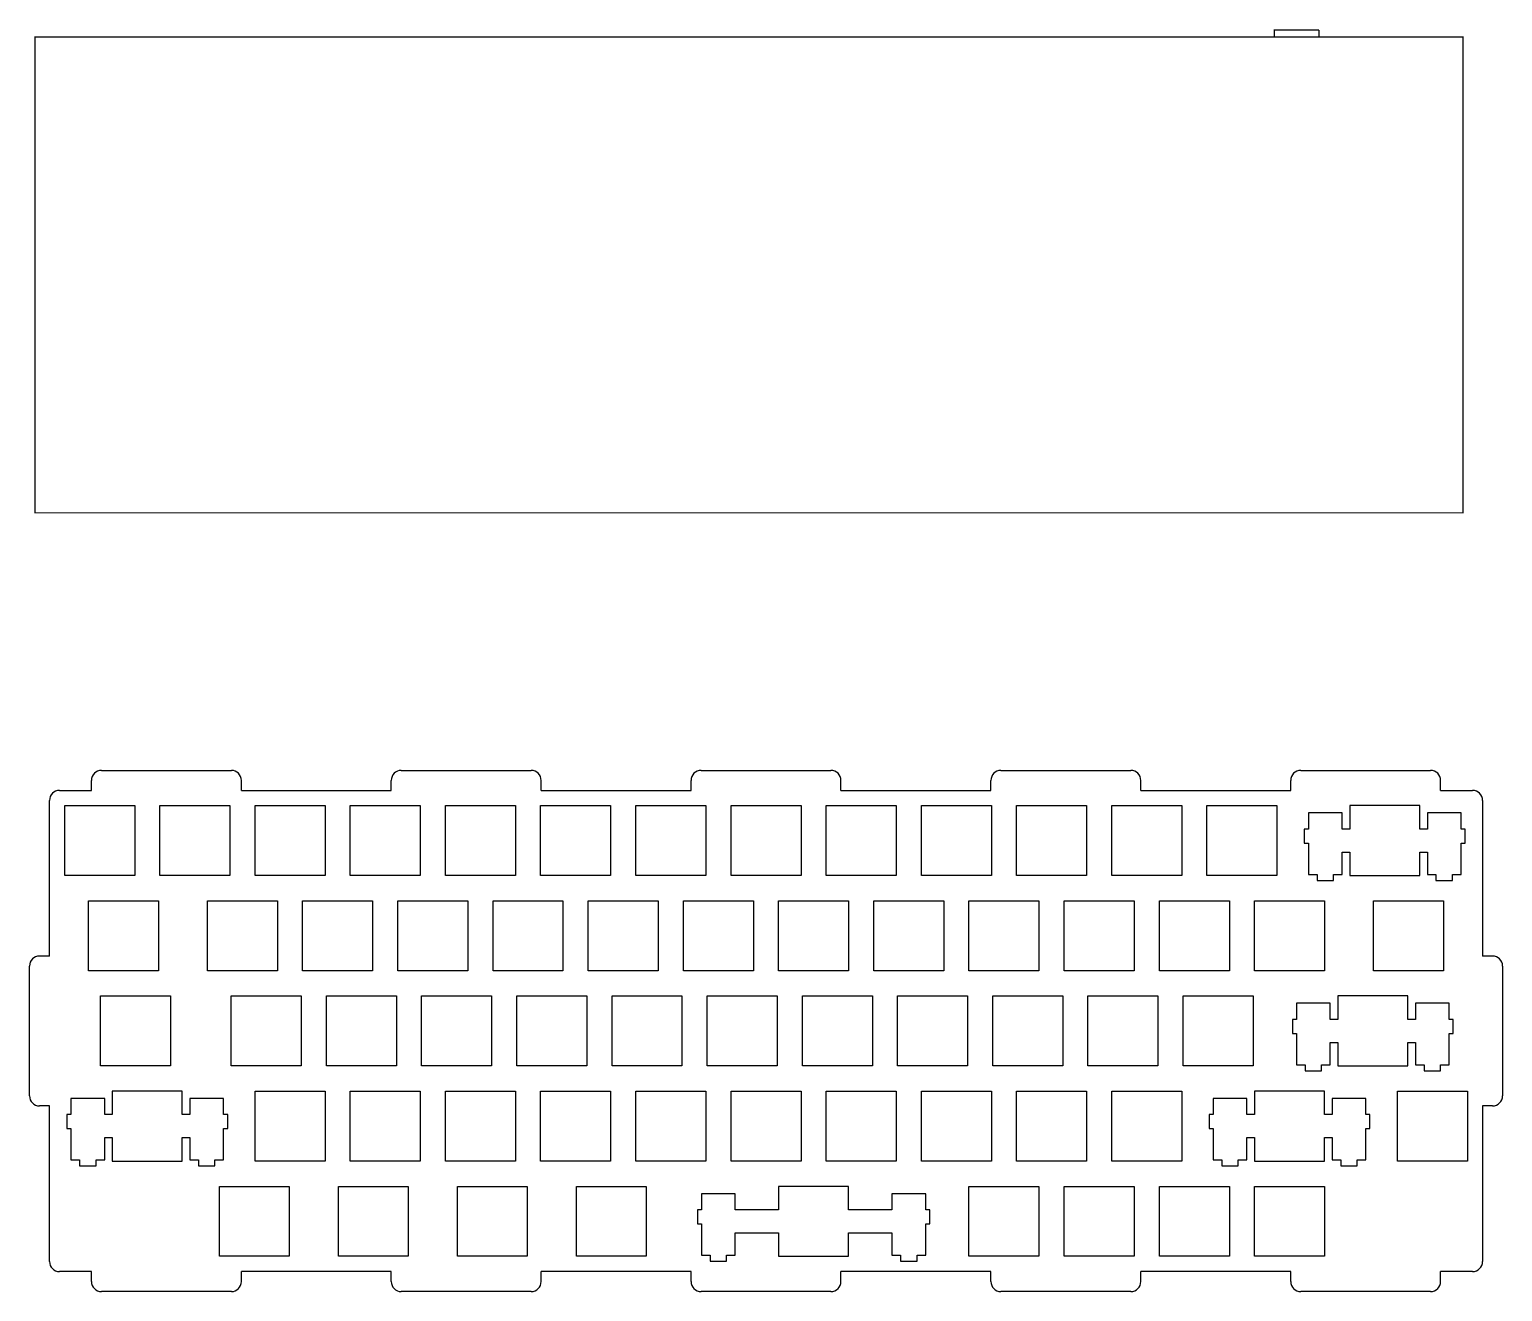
# Model space of a CAD drawing. Extents: x -414 to 372, y -138 to 575.
# Drawn here: x -411.3 to -116.5, y -138.2 to 114.4 of the extents above; entities that cross this region are included whole.
import ezdxf

# ---------------------------------------------------------------- set-up
doc = ezdxf.new("R2010")
doc.units = 0
doc.header["$MEASUREMENT"] = 0
doc.layers.add('BoardOutLine', color=6, linetype='Continuous', true_color=0xff00ff)
doc.layers.add('BottomSilkLayer', color=72, linetype='Continuous', true_color=0x66cc33)

msp = doc.modelspace()

# ---------------------------------------------------------------- linework, layer by layer
at = {"color": 0}
for p, q in [((-396.91, -33.92), (-370.91, -33.92)), ((-336.91, -33.92), (-310.91, -33.92)), ((-276.91, -33.92), (-250.91, -33.92)), ((-216.91, -33.92), (-190.91, -33.92)), ((-156.91, -33.92), (-130.91, -33.92)), ((-405.31, -37.92), (-398.91, -37.92)), ((-398.91, -37.92), (-398.91, -35.92)), ((-368.91, -37.92), (-368.91, -35.92)), ((-368.91, -37.92), (-338.91, -37.92)), ((-338.91, -37.92), (-338.91, -35.92)), ((-308.91, -37.92), (-308.91, -35.92)), ((-308.91, -37.92), (-278.91, -37.92)), ((-278.91, -37.92), (-278.91, -35.92)), ((-248.91, -37.92), (-248.91, -35.92)), ((-248.91, -37.92), (-218.91, -37.92)), ((-218.91, -37.92), (-218.91, -35.92)), ((-188.91, -37.92), (-188.91, -35.92)), ((-188.91, -37.92), (-158.91, -37.92)), ((-158.91, -37.92), (-158.91, -35.92)), ((-128.91, -37.92), (-128.91, -35.92)), ((-128.91, -37.92), (-122.51, -37.92)), ((-407.31, -71.07), (-407.31, -39.92)), ((-404.26, -40.97), (-390.26, -40.97)), ((-404.26, -54.97), (-404.26, -40.97)), ((-390.26, -40.97), (-390.26, -54.97)), ((-385.21, -40.97), (-371.21, -40.97)), ((-385.21, -54.97), (-385.21, -40.97)), ((-371.21, -40.97), (-371.21, -54.97)), ((-366.16, -40.97), (-352.16, -40.97)), ((-366.16, -54.97), (-366.16, -40.97)), ((-352.16, -40.97), (-352.16, -54.97)), ((-347.11, -40.97), (-333.11, -40.97)), ((-347.11, -54.97), (-347.11, -40.97)), ((-333.11, -40.97), (-333.11, -54.97)), ((-328.06, -40.97), (-314.06, -40.97)), ((-328.06, -54.97), (-328.06, -40.97)), ((-314.06, -40.97), (-314.06, -54.97)), ((-309.02, -40.97), (-295.01, -40.97)), ((-309.02, -54.97), (-309.02, -40.97)), ((-295.01, -40.97), (-295.01, -54.97)), ((-289.97, -40.97), (-275.96, -40.97)), ((-289.97, -54.97), (-289.97, -40.97)), ((-275.96, -40.97), (-275.96, -54.97)), ((-270.91, -40.97), (-256.91, -40.97)), ((-270.91, -54.97), (-270.91, -40.97)), ((-256.91, -40.97), (-256.91, -54.97)), ((-251.86, -40.97), (-237.86, -40.97)), ((-251.86, -54.97), (-251.86, -40.97)), ((-237.86, -40.97), (-237.86, -54.97)), ((-232.81, -40.97), (-218.81, -40.97)), ((-232.81, -54.97), (-232.81, -40.97)), ((-218.81, -40.97), (-218.81, -54.97)), ((-213.76, -40.97), (-199.76, -40.97)), ((-213.76, -54.97), (-213.76, -40.97)), ((-199.76, -40.97), (-199.76, -54.97)), ((-194.71, -40.97), (-180.71, -40.97)), ((-194.71, -54.97), (-194.71, -40.97)), ((-180.71, -40.97), (-180.71, -54.97)), ((-175.66, -40.97), (-161.66, -40.97)), ((-175.66, -54.97), (-175.66, -40.97)), ((-161.66, -40.97), (-161.66, -54.97)), ((-147.09, -40.97), (-147.09, -45.67)), ((-133.09, -40.97), (-147.09, -40.97)), ((-133.09, -45.67), (-133.09, -40.97)), ((-120.51, -39.92), (-120.51, -71.07)), ((-148.61, -42.44), (-155.36, -42.44)), ((-155.36, -42.44), (-155.36, -45.67)), ((-148.61, -45.67), (-148.61, -42.44)), ((-124.81, -42.44), (-131.56, -42.44)), ((-131.56, -42.44), (-131.56, -45.67)), ((-124.81, -45.67), (-124.81, -42.44)), ((-155.36, -45.67), (-156.19, -45.67)), ((-156.19, -45.67), (-156.19, -48.47)), ((-147.09, -45.67), (-148.61, -45.67)), ((-131.56, -45.67), (-133.09, -45.67)), ((-123.99, -45.67), (-124.81, -45.67)), ((-123.99, -48.47), (-123.99, -45.67)), ((-156.19, -48.47), (-155.36, -48.47)), ((-155.36, -48.47), (-155.36, -54.74)), ((-124.81, -54.74), (-124.81, -48.47)), ((-124.81, -48.47), (-123.99, -48.47)), ((-148.61, -54.74), (-148.61, -50.27)), ((-148.61, -50.27), (-147.09, -50.27)), ((-147.09, -50.27), (-147.09, -54.97)), ((-133.09, -54.97), (-133.09, -50.27)), ((-133.09, -50.27), (-131.56, -50.27)), ((-131.56, -50.27), (-131.56, -54.74)), ((-390.26, -54.97), (-404.26, -54.97)), ((-371.21, -54.97), (-385.21, -54.97)), ((-352.16, -54.97), (-366.16, -54.97)), ((-333.11, -54.97), (-347.11, -54.97)), ((-314.06, -54.97), (-328.06, -54.97)), ((-295.01, -54.97), (-309.02, -54.97)), ((-275.96, -54.97), (-289.97, -54.97)), ((-256.91, -54.97), (-270.91, -54.97)), ((-237.86, -54.97), (-251.86, -54.97)), ((-218.81, -54.97), (-232.81, -54.97)), ((-199.76, -54.97), (-213.76, -54.97)), ((-180.71, -54.97), (-194.71, -54.97)), ((-161.66, -54.97), (-175.66, -54.97)), ((-155.36, -54.74), (-153.64, -54.74)), ((-153.64, -54.74), (-153.64, -55.94)), ((-153.64, -55.94), (-150.34, -55.94)), ((-150.34, -55.94), (-150.34, -54.74)), ((-150.34, -54.74), (-148.61, -54.74)), ((-147.09, -54.97), (-133.09, -54.97)), ((-131.56, -54.74), (-129.84, -54.74)), ((-129.84, -54.74), (-129.84, -55.94)), ((-129.84, -55.94), (-126.54, -55.94)), ((-126.54, -55.94), (-126.54, -54.74)), ((-126.54, -54.74), (-124.81, -54.74)), ((-399.5, -60.02), (-385.5, -60.02)), ((-399.5, -74.02), (-399.5, -60.02)), ((-385.5, -60.02), (-385.5, -74.02)), ((-375.69, -60.02), (-361.69, -60.02)), ((-375.69, -74.02), (-375.69, -60.02)), ((-361.69, -60.02), (-361.69, -74.02)), ((-356.64, -60.02), (-342.64, -60.02)), ((-356.64, -74.02), (-356.64, -60.02)), ((-342.64, -60.02), (-342.64, -74.02)), ((-337.59, -60.02), (-323.59, -60.02)), ((-337.59, -74.02), (-337.59, -60.02)), ((-323.59, -60.02), (-323.59, -74.02)), ((-318.54, -60.02), (-304.54, -60.02)), ((-318.54, -74.02), (-318.54, -60.02)), ((-304.54, -60.02), (-304.54, -74.02)), ((-299.49, -60.02), (-285.49, -60.02)), ((-299.49, -74.02), (-299.49, -60.02)), ((-285.49, -60.02), (-285.49, -74.02)), ((-280.44, -60.02), (-266.44, -60.02)), ((-280.44, -74.02), (-280.44, -60.02)), ((-266.44, -60.02), (-266.44, -74.02)), ((-261.39, -60.02), (-247.39, -60.02)), ((-261.39, -74.02), (-261.39, -60.02)), ((-247.39, -60.02), (-247.39, -74.02)), ((-242.34, -60.02), (-228.34, -60.02)), ((-242.34, -74.02), (-242.34, -60.02)), ((-228.34, -60.02), (-228.34, -74.02)), ((-223.29, -60.02), (-209.29, -60.02)), ((-223.29, -74.02), (-223.29, -60.02)), ((-209.29, -60.02), (-209.29, -74.02)), ((-204.24, -60.02), (-190.24, -60.02)), ((-204.24, -74.02), (-204.24, -60.02)), ((-190.24, -60.02), (-190.24, -74.02)), ((-185.19, -60.02), (-171.19, -60.02)), ((-185.19, -74.02), (-185.19, -60.02)), ((-171.19, -60.02), (-171.19, -74.02)), ((-166.14, -60.02), (-152.14, -60.02)), ((-166.14, -74.02), (-166.14, -60.02)), ((-152.14, -60.02), (-152.14, -74.02)), ((-142.33, -60.02), (-128.33, -60.02)), ((-142.33, -74.02), (-142.33, -60.02)), ((-128.33, -60.02), (-128.33, -74.02)), ((-411.31, -99.07), (-411.31, -73.07)), ((-407.31, -71.07), (-409.31, -71.07)), ((-118.51, -71.07), (-120.51, -71.07)), ((-116.51, -73.07), (-116.51, -99.07)), ((-385.5, -74.02), (-399.5, -74.02)), ((-361.69, -74.02), (-375.69, -74.02)), ((-342.64, -74.02), (-356.64, -74.02)), ((-323.59, -74.02), (-337.59, -74.02)), ((-304.54, -74.02), (-318.54, -74.02)), ((-285.49, -74.02), (-299.49, -74.02)), ((-266.44, -74.02), (-280.44, -74.02)), ((-247.39, -74.02), (-261.39, -74.02)), ((-228.34, -74.02), (-242.34, -74.02)), ((-209.29, -74.02), (-223.29, -74.02)), ((-190.24, -74.02), (-204.24, -74.02)), ((-171.19, -74.02), (-185.19, -74.02)), ((-152.14, -74.02), (-166.14, -74.02)), ((-128.33, -74.02), (-142.33, -74.02)), ((-397.12, -79.07), (-383.12, -79.07)), ((-397.12, -93.07), (-397.12, -79.07)), ((-383.12, -79.07), (-383.12, -93.07)), ((-370.93, -79.07), (-356.93, -79.07)), ((-370.93, -93.07), (-370.93, -79.07)), ((-356.93, -79.07), (-356.93, -93.07)), ((-351.88, -79.07), (-337.88, -79.07)), ((-351.88, -93.07), (-351.88, -79.07)), ((-337.88, -79.07), (-337.88, -93.07)), ((-332.83, -79.07), (-318.83, -79.07)), ((-332.83, -93.07), (-332.83, -79.07)), ((-318.83, -79.07), (-318.83, -93.07)), ((-313.78, -79.07), (-299.78, -79.07)), ((-313.78, -93.07), (-313.78, -79.07)), ((-299.78, -79.07), (-299.78, -93.07)), ((-294.73, -79.07), (-280.73, -79.07)), ((-294.73, -93.07), (-294.73, -79.07)), ((-280.73, -79.07), (-280.73, -93.07)), ((-275.68, -79.07), (-261.68, -79.07)), ((-275.68, -93.07), (-275.68, -79.07)), ((-261.68, -79.07), (-261.68, -93.07)), ((-256.63, -79.07), (-242.63, -79.07)), ((-256.63, -93.07), (-256.63, -79.07)), ((-242.63, -79.07), (-242.63, -93.07)), ((-237.58, -79.07), (-223.58, -79.07)), ((-237.58, -93.07), (-237.58, -79.07)), ((-223.58, -79.07), (-223.58, -93.07)), ((-218.53, -79.07), (-204.53, -79.07)), ((-218.53, -93.07), (-218.53, -79.07)), ((-204.53, -79.07), (-204.53, -93.07)), ((-199.48, -79.07), (-185.48, -79.07)), ((-199.48, -93.07), (-199.48, -79.07)), ((-185.48, -79.07), (-185.48, -93.07)), ((-180.43, -79.07), (-166.43, -79.07)), ((-180.43, -93.07), (-180.43, -79.07)), ((-166.43, -79.07), (-166.43, -93.07)), ((-149.47, -79.07), (-149.47, -83.77)), ((-135.47, -79.07), (-149.47, -79.07)), ((-135.47, -83.77), (-135.47, -79.07)), ((-151, -80.54), (-157.75, -80.54)), ((-157.75, -80.54), (-157.75, -83.77)), ((-151, -83.77), (-151, -80.54)), ((-127.2, -80.54), (-133.95, -80.54)), ((-133.95, -80.54), (-133.95, -83.77)), ((-127.2, -83.77), (-127.2, -80.54)), ((-157.75, -83.77), (-158.57, -83.77)), ((-158.57, -83.77), (-158.57, -86.57)), ((-149.47, -83.77), (-151, -83.77)), ((-133.95, -83.77), (-135.47, -83.77)), ((-126.37, -83.77), (-127.2, -83.77)), ((-126.37, -86.57), (-126.37, -83.77)), ((-158.57, -86.57), (-157.75, -86.57)), ((-157.75, -86.57), (-157.75, -92.84)), ((-151, -92.84), (-151, -88.37)), ((-151, -88.37), (-149.47, -88.37)), ((-149.47, -88.37), (-149.47, -93.07)), ((-135.47, -93.07), (-135.47, -88.37)), ((-135.47, -88.37), (-133.95, -88.37)), ((-133.95, -88.37), (-133.95, -92.84)), ((-127.2, -92.84), (-127.2, -86.57)), ((-127.2, -86.57), (-126.37, -86.57)), ((-383.12, -93.07), (-397.12, -93.07)), ((-356.93, -93.07), (-370.93, -93.07)), ((-337.88, -93.07), (-351.88, -93.07)), ((-318.83, -93.07), (-332.83, -93.07)), ((-299.78, -93.07), (-313.78, -93.07)), ((-280.73, -93.07), (-294.73, -93.07)), ((-261.68, -93.07), (-275.68, -93.07)), ((-242.63, -93.07), (-256.63, -93.07)), ((-223.58, -93.07), (-237.58, -93.07)), ((-204.53, -93.07), (-218.53, -93.07)), ((-185.48, -93.07), (-199.48, -93.07)), ((-166.43, -93.07), (-180.43, -93.07)), ((-157.75, -92.84), (-156.02, -92.84)), ((-156.02, -92.84), (-156.02, -94.04)), ((-156.02, -94.04), (-152.72, -94.04)), ((-152.72, -94.04), (-152.72, -92.84)), ((-152.72, -92.84), (-151, -92.84)), ((-149.47, -93.07), (-135.47, -93.07)), ((-133.95, -92.84), (-132.22, -92.84)), ((-132.22, -92.84), (-132.22, -94.04)), ((-132.22, -94.04), (-128.92, -94.04)), ((-128.92, -94.04), (-128.92, -92.84)), ((-128.92, -92.84), (-127.2, -92.84)), ((-396.26, -99.59), (-403.01, -99.59)), ((-403.01, -99.59), (-403.01, -102.82)), ((-396.26, -102.82), (-396.26, -99.59)), ((-394.74, -98.12), (-394.74, -102.82)), ((-380.74, -98.12), (-394.74, -98.12)), ((-380.74, -102.82), (-380.74, -98.12)), ((-372.46, -99.59), (-379.21, -99.59)), ((-379.21, -99.59), (-379.21, -102.82)), ((-372.46, -102.82), (-372.46, -99.59)), ((-366.16, -98.12), (-352.16, -98.12)), ((-366.16, -112.12), (-366.16, -98.12)), ((-352.16, -98.12), (-352.16, -112.12)), ((-347.11, -98.12), (-333.11, -98.12)), ((-347.11, -112.12), (-347.11, -98.12)), ((-333.11, -98.12), (-333.11, -112.12)), ((-328.06, -98.12), (-314.06, -98.12)), ((-328.06, -112.12), (-328.06, -98.12)), ((-314.06, -98.12), (-314.06, -112.12)), ((-309.02, -98.12), (-295.01, -98.12)), ((-309.02, -112.12), (-309.02, -98.12)), ((-295.01, -98.12), (-295.01, -112.12)), ((-289.97, -98.12), (-275.96, -98.12)), ((-289.97, -112.12), (-289.97, -98.12)), ((-275.96, -98.12), (-275.96, -112.12)), ((-270.91, -98.12), (-256.91, -98.12)), ((-270.91, -112.12), (-270.91, -98.12)), ((-256.91, -98.12), (-256.91, -112.12)), ((-251.86, -98.12), (-237.86, -98.12)), ((-251.86, -112.12), (-251.86, -98.12)), ((-237.86, -98.12), (-237.86, -112.12)), ((-232.81, -98.12), (-218.81, -98.12)), ((-232.81, -112.12), (-232.81, -98.12)), ((-218.81, -98.12), (-218.81, -112.12)), ((-213.76, -98.12), (-199.76, -98.12)), ((-213.76, -112.12), (-213.76, -98.12)), ((-199.76, -98.12), (-199.76, -112.12)), ((-194.71, -98.12), (-180.71, -98.12)), ((-194.71, -112.12), (-194.71, -98.12)), ((-180.71, -98.12), (-180.71, -112.12)), ((-167.66, -99.59), (-174.41, -99.59)), ((-174.41, -99.59), (-174.41, -102.82)), ((-167.66, -102.82), (-167.66, -99.59)), ((-166.14, -98.12), (-166.14, -102.82)), ((-152.14, -98.12), (-166.14, -98.12)), ((-152.14, -102.82), (-152.14, -98.12)), ((-143.86, -99.59), (-150.61, -99.59)), ((-150.61, -99.59), (-150.61, -102.82)), ((-143.86, -102.82), (-143.86, -99.59)), ((-137.56, -98.12), (-123.56, -98.12)), ((-137.56, -112.12), (-137.56, -98.12)), ((-123.56, -98.12), (-123.56, -112.12)), ((-407.31, -101.07), (-409.31, -101.07)), ((-407.31, -132.22), (-407.31, -101.07)), ((-403.01, -102.82), (-403.84, -102.82)), ((-403.84, -102.82), (-403.84, -105.62)), ((-394.74, -102.82), (-396.26, -102.82)), ((-379.21, -102.82), (-380.74, -102.82)), ((-371.64, -102.82), (-372.46, -102.82)), ((-371.64, -105.62), (-371.64, -102.82)), ((-174.41, -102.82), (-175.24, -102.82)), ((-175.24, -102.82), (-175.24, -105.62)), ((-166.14, -102.82), (-167.66, -102.82)), ((-150.61, -102.82), (-152.14, -102.82)), ((-143.04, -102.82), (-143.86, -102.82)), ((-143.04, -105.62), (-143.04, -102.82)), ((-120.51, -101.07), (-120.51, -132.22)), ((-118.51, -101.07), (-120.51, -101.07)), ((-403.84, -105.62), (-403.01, -105.62)), ((-403.01, -105.62), (-403.01, -111.89)), ((-372.46, -111.89), (-372.46, -105.62)), ((-372.46, -105.62), (-371.64, -105.62)), ((-175.24, -105.62), (-174.41, -105.62)), ((-174.41, -105.62), (-174.41, -111.89)), ((-143.86, -111.89), (-143.86, -105.62)), ((-143.86, -105.62), (-143.04, -105.62)), ((-396.26, -111.89), (-396.26, -107.42)), ((-396.26, -107.42), (-394.74, -107.42)), ((-394.74, -107.42), (-394.74, -112.12)), ((-380.74, -112.12), (-380.74, -107.42)), ((-380.74, -107.42), (-379.21, -107.42)), ((-379.21, -107.42), (-379.21, -111.89)), ((-167.66, -111.89), (-167.66, -107.42)), ((-167.66, -107.42), (-166.14, -107.42)), ((-166.14, -107.42), (-166.14, -112.12)), ((-152.14, -112.12), (-152.14, -107.42)), ((-152.14, -107.42), (-150.61, -107.42)), ((-150.61, -107.42), (-150.61, -111.89)), ((-403.01, -111.89), (-401.29, -111.89)), ((-401.29, -111.89), (-401.29, -113.09)), ((-397.99, -113.09), (-397.99, -111.89)), ((-397.99, -111.89), (-396.26, -111.89)), ((-379.21, -111.89), (-377.49, -111.89)), ((-377.49, -111.89), (-377.49, -113.09)), ((-374.19, -113.09), (-374.19, -111.89)), ((-374.19, -111.89), (-372.46, -111.89)), ((-174.41, -111.89), (-172.69, -111.89)), ((-172.69, -111.89), (-172.69, -113.09)), ((-169.39, -113.09), (-169.39, -111.89)), ((-169.39, -111.89), (-167.66, -111.89)), ((-150.61, -111.89), (-148.89, -111.89)), ((-148.89, -111.89), (-148.89, -113.09)), ((-145.59, -113.09), (-145.59, -111.89)), ((-145.59, -111.89), (-143.86, -111.89)), ((-401.29, -113.09), (-397.99, -113.09)), ((-394.74, -112.12), (-380.74, -112.12)), ((-377.49, -113.09), (-374.19, -113.09)), ((-352.16, -112.12), (-366.16, -112.12)), ((-333.11, -112.12), (-347.11, -112.12)), ((-314.06, -112.12), (-328.06, -112.12)), ((-295.01, -112.12), (-309.02, -112.12)), ((-275.96, -112.12), (-289.97, -112.12)), ((-256.91, -112.12), (-270.91, -112.12)), ((-237.86, -112.12), (-251.86, -112.12)), ((-218.81, -112.12), (-232.81, -112.12)), ((-199.76, -112.12), (-213.76, -112.12)), ((-180.71, -112.12), (-194.71, -112.12)), ((-172.69, -113.09), (-169.39, -113.09)), ((-166.14, -112.12), (-152.14, -112.12)), ((-148.89, -113.09), (-145.59, -113.09)), ((-123.56, -112.12), (-137.56, -112.12)), ((-373.31, -117.17), (-359.31, -117.17)), ((-373.31, -131.17), (-373.31, -117.17)), ((-359.31, -117.17), (-359.31, -131.17)), ((-349.5, -117.17), (-335.5, -117.17)), ((-349.5, -131.17), (-349.5, -117.17)), ((-335.5, -117.17), (-335.5, -131.17)), ((-325.68, -117.17), (-311.68, -117.17)), ((-325.68, -131.17), (-325.68, -117.17)), ((-311.68, -117.17), (-311.68, -131.17)), ((-301.87, -117.17), (-287.87, -117.17)), ((-301.87, -131.17), (-301.87, -117.17)), ((-287.87, -117.17), (-287.87, -131.17)), ((-261.39, -117.17), (-261.39, -121.87)), ((-247.39, -117.17), (-261.39, -117.17)), ((-247.39, -121.87), (-247.39, -117.17)), ((-223.29, -117.17), (-209.29, -117.17)), ((-223.29, -131.17), (-223.29, -117.17)), ((-209.29, -117.17), (-209.29, -131.17)), ((-204.24, -117.17), (-190.24, -117.17)), ((-204.24, -131.17), (-204.24, -117.17)), ((-190.24, -117.17), (-190.24, -131.17)), ((-185.19, -117.17), (-171.19, -117.17)), ((-185.19, -131.17), (-185.19, -117.17)), ((-171.19, -117.17), (-171.19, -131.17)), ((-166.14, -117.17), (-152.14, -117.17)), ((-166.14, -131.17), (-166.14, -117.17)), ((-152.14, -117.17), (-152.14, -131.17)), ((-270.06, -118.64), (-276.81, -118.64)), ((-276.81, -118.64), (-276.81, -121.87)), ((-270.06, -121.87), (-270.06, -118.64)), ((-231.96, -118.64), (-238.71, -118.64)), ((-238.71, -118.64), (-238.71, -121.87)), ((-231.96, -121.87), (-231.96, -118.64)), ((-276.81, -121.87), (-277.64, -121.87)), ((-277.64, -121.87), (-277.64, -124.67)), ((-261.39, -121.87), (-270.06, -121.87)), ((-238.71, -121.87), (-247.39, -121.87)), ((-231.14, -121.87), (-231.96, -121.87)), ((-231.14, -124.67), (-231.14, -121.87)), ((-277.64, -124.67), (-276.81, -124.67)), ((-276.81, -124.67), (-276.81, -130.94)), ((-270.06, -130.94), (-270.06, -126.47)), ((-270.06, -126.47), (-261.39, -126.47)), ((-261.39, -126.47), (-261.39, -131.17)), ((-247.39, -131.17), (-247.39, -126.47)), ((-247.39, -126.47), (-238.71, -126.47)), ((-238.71, -126.47), (-238.71, -130.94)), ((-231.96, -130.94), (-231.96, -124.67)), ((-231.96, -124.67), (-231.14, -124.67)), ((-359.31, -131.17), (-373.31, -131.17)), ((-335.5, -131.17), (-349.5, -131.17)), ((-311.68, -131.17), (-325.68, -131.17)), ((-287.87, -131.17), (-301.87, -131.17)), ((-276.81, -130.94), (-275.09, -130.94)), ((-275.09, -130.94), (-275.09, -132.14)), ((-275.09, -132.14), (-271.79, -132.14)), ((-271.79, -132.14), (-271.79, -130.94)), ((-271.79, -130.94), (-270.06, -130.94)), ((-261.39, -131.17), (-247.39, -131.17)), ((-238.71, -130.94), (-236.99, -130.94)), ((-236.99, -130.94), (-236.99, -132.14)), ((-236.99, -132.14), (-233.69, -132.14)), ((-233.69, -132.14), (-233.69, -130.94)), ((-233.69, -130.94), (-231.96, -130.94)), ((-209.29, -131.17), (-223.29, -131.17)), ((-190.24, -131.17), (-204.24, -131.17)), ((-171.19, -131.17), (-185.19, -131.17)), ((-152.14, -131.17), (-166.14, -131.17)), ((-398.91, -134.22), (-405.31, -134.22)), ((-398.91, -136.22), (-398.91, -134.22)), ((-338.91, -134.22), (-368.91, -134.22)), ((-368.91, -136.22), (-368.91, -134.22)), ((-338.91, -136.22), (-338.91, -134.22)), ((-278.91, -134.22), (-308.91, -134.22)), ((-308.91, -136.22), (-308.91, -134.22)), ((-278.91, -136.22), (-278.91, -134.22)), ((-218.91, -134.22), (-248.91, -134.22)), ((-248.91, -136.22), (-248.91, -134.22)), ((-218.91, -136.22), (-218.91, -134.22)), ((-158.91, -134.22), (-188.91, -134.22)), ((-188.91, -136.22), (-188.91, -134.22)), ((-158.91, -136.22), (-158.91, -134.22)), ((-122.51, -134.22), (-128.91, -134.22)), ((-128.91, -136.22), (-128.91, -134.22)), ((-370.91, -138.22), (-396.91, -138.22)), ((-310.91, -138.22), (-336.91, -138.22)), ((-250.91, -138.22), (-276.91, -138.22)), ((-190.91, -138.22), (-216.91, -138.22)), ((-130.91, -138.22), (-156.91, -138.22))]:
    msp.add_line(p, q, dxfattribs=at)
at = {"linetype": 'Continuous'}
for centre, start, end in [((-396.91, -35.92), 90, 180), ((-370.91, -35.92), 0, 90), ((-336.91, -35.92), 90, 180), ((-310.91, -35.92), 0, 90), ((-276.91, -35.92), 90, 180), ((-250.91, -35.92), 0, 90), ((-216.91, -35.92), 90, 180), ((-190.91, -35.92), 0, 90), ((-156.91, -35.92), 90, 180), ((-130.91, -35.92), 0, 90), ((-405.31, -39.92), 90, 180), ((-122.51, -39.92), 0, 90), ((-409.31, -73.07), 90, 180), ((-118.51, -73.07), 0, 90), ((-409.31, -99.07), 180, 270), ((-118.51, -99.07), 270, 0), ((-405.31, -132.22), 180, 270), ((-122.51, -132.22), 270, 0), ((-396.91, -136.22), 180, 270), ((-370.91, -136.22), 270, 0), ((-336.91, -136.22), 180, 270), ((-310.91, -136.22), 270, 0), ((-276.91, -136.22), 180, 270), ((-250.91, -136.22), 270, 0), ((-216.91, -136.22), 180, 270), ((-190.91, -136.22), 270, 0), ((-156.91, -136.22), 180, 270), ((-130.91, -136.22), 270, 0)]:
    msp.add_arc(centre, 2, start, end, dxfattribs=at)
at = {"layer": 'BoardOutLine', "const_width": 0.254}
msp.add_lwpolyline([(-410.2, 112.87), (-124.45, 112.87), (-124.45, 17.62), (-410.2, 17.62), (-410.2, 112.87)], close=True, dxfattribs=at)
at = {"layer": 'BottomSilkLayer', "const_width": 0.254}
for points in [[(-153.26, 114.23), (-162.2, 114.23), (-162.2, 112.75)], [(-153.26, 114.23), (-153.26, 114.23), (-153.26, 112.75)]]:
    msp.add_lwpolyline(points, dxfattribs=at)

doc.saveas('drawing.dxf')
